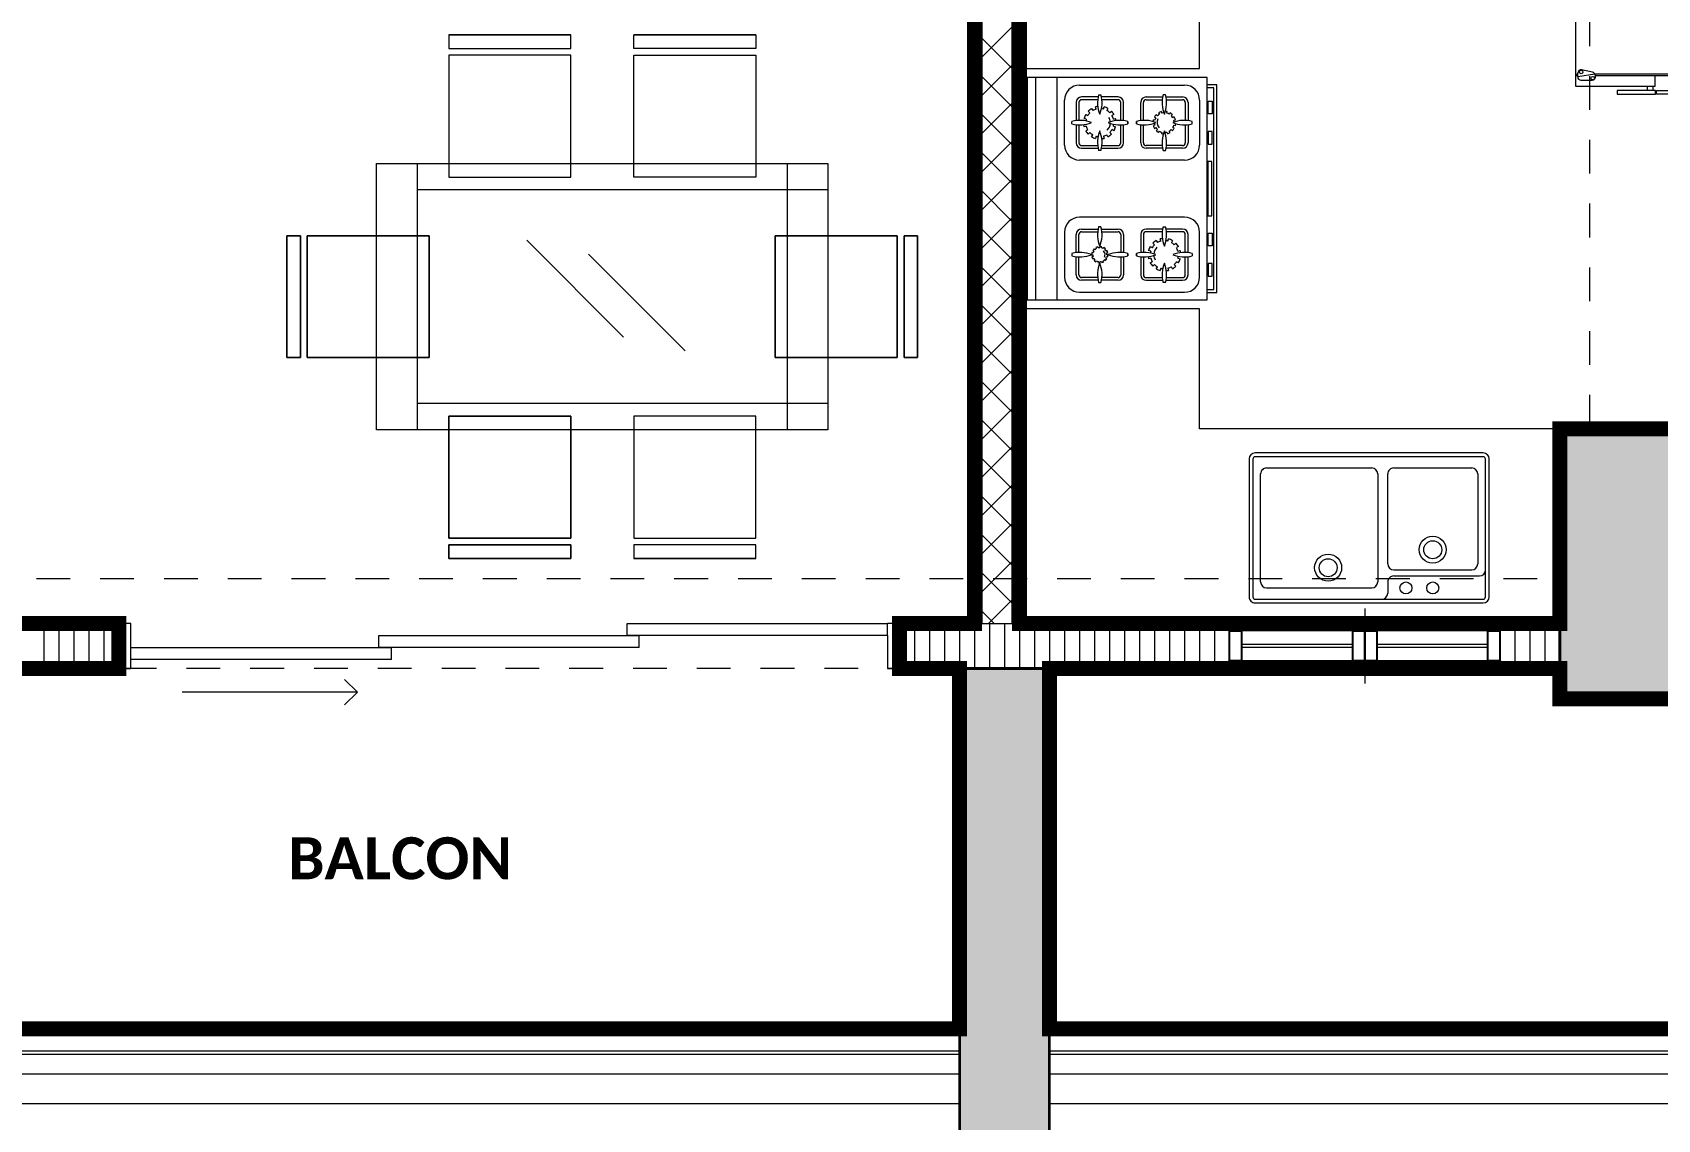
# Model space of a CAD drawing. Header units: metres. Extents: x -144 to 1000, y -717 to 29.
# Drawn here: x 644.37 to 649.78, y -569.52 to -565.89 of the extents above; entities that cross this region are included whole.
import ezdxf

# ---------------------------------------------------------------- set-up
doc = ezdxf.new("R2010")
doc.units = ezdxf.units.M
doc.linetypes.add('basculante modificado', pattern=[0.18, 0.1125, -0.0675])
doc.layers.get('0').update_dxf_attribs({"color": 1})
doc.layers.add('00-MEDICION', color=30, linetype='Continuous')
for name, color, linetype, lineweight in [('A-DETL', 1, 'Continuous', 9), ('A-DETL-GENF', 1, 'Continuous', 9), ('A-DOOR', 1, 'Continuous', 9), ('A-DOOR-FRAM', 1, 'Continuous', 9), ('A-FLOR', 2, 'Continuous', 9), ('A-FLOR-HRAL', 1, 'Continuous', 9), ('A-GLAZ', 1, 'Continuous', 9), ('A-WALL', 4, 'Continuous', 9), ('G-ANNO-TEXT', 2, 'Continuous', 9), ('G-IMPT', 1, 'Continuous', 9), ('I-FURN', 2, 'Continuous', 9), ('S-COLS', 7, 'Continuous', 9)]:
    doc.layers.add(name, color=color, linetype=linetype, lineweight=lineweight)
doc.layers.add('A-WALL-PATT', color=7, linetype='Continuous', lineweight=35, true_color=0x9c9c9c)
doc.styles.add('Calibri_B', font='calibrib.ttf', dxfattribs={"height": 0.165})

# ---------------------------------------------------------------- blocks, each defined once
blk = doc.blocks.new('ESTUFA TIPO - 13-estufa_dwg-319792-Nivel 9')
at = {"layer": 'G-IMPT'}
for p, q in [((-2234.0276, 503.5424), (-2234.0276, 504.2824)), ((-2233.957, 503.5424), (-2233.957, 504.2824)), ((-2233.882, 504.2574), (-2233.532, 504.2574)), ((-2233.8201, 504.2179), (-2233.8752, 504.2179)), ((-2233.8184, 504.2253), (-2233.8106, 504.2253)), ((-2233.7537, 504.2179), (-2233.8089, 504.2179)), ((-2233.6602, 504.2179), (-2233.6051, 504.2179)), ((-2233.5956, 504.2253), (-2233.6034, 504.2253)), ((-2233.5939, 504.2179), (-2233.5387, 504.2179)), ((-2233.932, 504.0574), (-2233.932, 504.2074)), ((-2233.8932, 504.1999), (-2233.8932, 504.1391)), ((-2233.8842, 504.1999), (-2233.8842, 504.1398)), ((-2233.8214, 504.2089), (-2233.8752, 504.2089)), ((-2233.8615, 504.1596), (-2233.8549, 504.1558)), ((-2233.8475, 504.1654), (-2233.8529, 504.1708)), ((-2233.8417, 504.1795), (-2233.8378, 504.1728)), ((-2233.8266, 504.1775), (-2233.8286, 504.1849)), ((-2233.7537, 504.2089), (-2233.8076, 504.2089)), ((-2233.8024, 504.1775), (-2233.8004, 504.1849)), ((-2233.7873, 504.1795), (-2233.7912, 504.1728)), ((-2233.7815, 504.1654), (-2233.7761, 504.1708)), ((-2233.7675, 504.1596), (-2233.7741, 504.1558)), ((-2233.7447, 504.1398), (-2233.7447, 504.1999)), ((-2233.7357, 504.1391), (-2233.7357, 504.1999)), ((-2233.6782, 504.1391), (-2233.6782, 504.1999)), ((-2233.6692, 504.1398), (-2233.6692, 504.1999)), ((-2233.6602, 504.2089), (-2233.6064, 504.2089)), ((-2233.6226, 504.1555), (-2233.6264, 504.1593)), ((-2233.6185, 504.1654), (-2233.6158, 504.1607)), ((-2233.608, 504.164), (-2233.6093, 504.1692)), ((-2233.5926, 504.2089), (-2233.5387, 504.2089)), ((-2233.591, 504.164), (-2233.5897, 504.1692)), ((-2233.5805, 504.1654), (-2233.5832, 504.1607)), ((-2233.5764, 504.1555), (-2233.5726, 504.1593)), ((-2233.5297, 504.1999), (-2233.5297, 504.1398)), ((-2233.5207, 504.1999), (-2233.5207, 504.1391)), ((-2233.482, 504.2074), (-2233.482, 504.0574)), ((-2233.9074, 504.1285), (-2233.9074, 504.1363)), ((-2233.8932, 504.1257), (-2233.8932, 504.0649)), ((-2233.8842, 504.125), (-2233.8842, 504.0649)), ((-2233.8596, 504.1445), (-2233.867, 504.1465)), ((-2233.8596, 504.1204), (-2233.867, 504.1184)), ((-2233.8615, 504.1053), (-2233.8549, 504.1091)), ((-2233.7675, 504.1053), (-2233.7741, 504.1091)), ((-2233.7694, 504.1445), (-2233.762, 504.1465)), ((-2233.7694, 504.1204), (-2233.762, 504.1184)), ((-2233.7447, 504.0649), (-2233.7447, 504.125)), ((-2233.7357, 504.0649), (-2233.7357, 504.1257)), ((-2233.6782, 504.0649), (-2233.6782, 504.1257)), ((-2233.6692, 504.0649), (-2233.6692, 504.125)), ((-2233.631, 504.1409), (-2233.6362, 504.1423)), ((-2233.631, 504.124), (-2233.6362, 504.1226)), ((-2233.6324, 504.1514), (-2233.6278, 504.1488)), ((-2233.6324, 504.1134), (-2233.6278, 504.1161)), ((-2233.6226, 504.1093), (-2233.6264, 504.1055)), ((-2233.5764, 504.1093), (-2233.5726, 504.1055)), ((-2233.5666, 504.1514), (-2233.5712, 504.1488)), ((-2233.5666, 504.1134), (-2233.5712, 504.1161)), ((-2233.568, 504.1409), (-2233.5628, 504.1423)), ((-2233.568, 504.124), (-2233.5628, 504.1226)), ((-2233.5297, 504.125), (-2233.5297, 504.0649)), ((-2233.5207, 504.1257), (-2233.5207, 504.0649)), ((-2233.5066, 504.1285), (-2233.5066, 504.1363)), ((-2233.8752, 504.0559), (-2233.8214, 504.0559)), ((-2233.8475, 504.0994), (-2233.8529, 504.094)), ((-2233.8417, 504.0854), (-2233.8378, 504.092)), ((-2233.8266, 504.0874), (-2233.8286, 504.08)), ((-2233.8076, 504.0559), (-2233.7537, 504.0559)), ((-2233.8024, 504.0874), (-2233.8004, 504.08)), ((-2233.7873, 504.0854), (-2233.7912, 504.092)), ((-2233.7815, 504.0994), (-2233.7761, 504.094)), ((-2233.6064, 504.0559), (-2233.6602, 504.0559)), ((-2233.6185, 504.0995), (-2233.6158, 504.1041)), ((-2233.608, 504.1009), (-2233.6093, 504.0957)), ((-2233.5387, 504.0559), (-2233.5926, 504.0559)), ((-2233.591, 504.1009), (-2233.5897, 504.0957)), ((-2233.5805, 504.0995), (-2233.5832, 504.1041)), ((-2233.532, 504.0074), (-2233.882, 504.0074)), ((-2233.8752, 504.0469), (-2233.8201, 504.0469)), ((-2233.8106, 504.0396), (-2233.8184, 504.0396)), ((-2233.8089, 504.0469), (-2233.7537, 504.0469)), ((-2233.6051, 504.0469), (-2233.6602, 504.0469)), ((-2233.6034, 504.0396), (-2233.5956, 504.0396)), ((-2233.5387, 504.0469), (-2233.5939, 504.0469)), ((-2233.532, 503.8174), (-2233.882, 503.8174)), ((-2233.8106, 503.7853), (-2233.8184, 503.7853)), ((-2233.6034, 503.7853), (-2233.5956, 503.7853)), ((-2233.932, 503.7674), (-2233.932, 503.6174)), ((-2233.8932, 503.6991), (-2233.8932, 503.7599)), ((-2233.8842, 503.6998), (-2233.8842, 503.7599)), ((-2233.8752, 503.7779), (-2233.8201, 503.7779)), ((-2233.8752, 503.7689), (-2233.8214, 503.7689)), ((-2233.8089, 503.7779), (-2233.7537, 503.7779)), ((-2233.8076, 503.7689), (-2233.7537, 503.7689)), ((-2233.7447, 503.7599), (-2233.7447, 503.6998)), ((-2233.7357, 503.7599), (-2233.7357, 503.6991)), ((-2233.6782, 503.7599), (-2233.6782, 503.6991)), ((-2233.6692, 503.7599), (-2233.6692, 503.6998)), ((-2233.6051, 503.7779), (-2233.6602, 503.7779)), ((-2233.6064, 503.7689), (-2233.6602, 503.7689)), ((-2233.6325, 503.7254), (-2233.6379, 503.7308)), ((-2233.6267, 503.7395), (-2233.6228, 503.7328)), ((-2233.6116, 503.7375), (-2233.6136, 503.7449)), ((-2233.5387, 503.7779), (-2233.5939, 503.7779)), ((-2233.5387, 503.7689), (-2233.5926, 503.7689)), ((-2233.5874, 503.7375), (-2233.5854, 503.7449)), ((-2233.5723, 503.7395), (-2233.5762, 503.7328)), ((-2233.5665, 503.7254), (-2233.5611, 503.7308)), ((-2233.5297, 503.6998), (-2233.5297, 503.7599)), ((-2233.5207, 503.6991), (-2233.5207, 503.7599)), ((-2233.482, 503.6174), (-2233.482, 503.7674)), ((-2233.9074, 503.6963), (-2233.9074, 503.6885)), ((-2233.8932, 503.6249), (-2233.8932, 503.6857)), ((-2233.8842, 503.6249), (-2233.8842, 503.685)), ((-2233.8417, 503.6924), (-2233.8378, 503.6924)), ((-2233.837, 503.6985), (-2233.8407, 503.6995)), ((-2233.837, 503.6864), (-2233.8407, 503.6854)), ((-2233.838, 503.706), (-2233.8347, 503.7041)), ((-2233.838, 503.6788), (-2233.8347, 503.6808)), ((-2233.831, 503.7089), (-2233.8337, 503.7116)), ((-2233.831, 503.6759), (-2233.8337, 503.6732)), ((-2233.8281, 503.7159), (-2233.8262, 503.7126)), ((-2233.8281, 503.6689), (-2233.8262, 503.6722)), ((-2233.8205, 503.715), (-2233.8215, 503.7187)), ((-2233.8145, 503.7196), (-2233.8145, 503.7158)), ((-2233.8085, 503.715), (-2233.8075, 503.7187)), ((-2233.8009, 503.7159), (-2233.8028, 503.7126)), ((-2233.8009, 503.6689), (-2233.8028, 503.6722)), ((-2233.798, 503.7089), (-2233.7953, 503.7116)), ((-2233.798, 503.6759), (-2233.7953, 503.6732)), ((-2233.791, 503.706), (-2233.7943, 503.7041)), ((-2233.791, 503.6788), (-2233.7943, 503.6808)), ((-2233.792, 503.6985), (-2233.7883, 503.6995)), ((-2233.792, 503.6864), (-2233.7883, 503.6854)), ((-2233.7873, 503.6924), (-2233.7912, 503.6924)), ((-2233.7447, 503.685), (-2233.7447, 503.6249)), ((-2233.7357, 503.6857), (-2233.7357, 503.6249)), ((-2233.6782, 503.6857), (-2233.6782, 503.6249)), ((-2233.6692, 503.685), (-2233.6692, 503.6249)), ((-2233.6446, 503.7045), (-2233.652, 503.7065)), ((-2233.6446, 503.6804), (-2233.652, 503.6784)), ((-2233.6465, 503.7196), (-2233.6399, 503.7158)), ((-2233.5525, 503.7196), (-2233.5591, 503.7158)), ((-2233.5544, 503.7045), (-2233.547, 503.7065)), ((-2233.5544, 503.6804), (-2233.547, 503.6784)), ((-2233.5297, 503.6249), (-2233.5297, 503.685)), ((-2233.5207, 503.6249), (-2233.5207, 503.6857)), ((-2233.5066, 503.6963), (-2233.5066, 503.6885)), ((-2233.8205, 503.6699), (-2233.8215, 503.6662)), ((-2233.8145, 503.6653), (-2233.8145, 503.6691)), ((-2233.8085, 503.6699), (-2233.8075, 503.6662)), ((-2233.6465, 503.6653), (-2233.6399, 503.6691)), ((-2233.6325, 503.6594), (-2233.6379, 503.654)), ((-2233.6267, 503.6454), (-2233.6228, 503.652)), ((-2233.6116, 503.6474), (-2233.6136, 503.64)), ((-2233.5874, 503.6474), (-2233.5854, 503.64)), ((-2233.5723, 503.6454), (-2233.5762, 503.652)), ((-2233.5665, 503.6594), (-2233.5611, 503.654)), ((-2233.5525, 503.6653), (-2233.5591, 503.6691)), ((-2233.882, 503.5674), (-2233.532, 503.5674)), ((-2233.8214, 503.6159), (-2233.8752, 503.6159)), ((-2233.8201, 503.6069), (-2233.8752, 503.6069)), ((-2233.8184, 503.5996), (-2233.8106, 503.5996)), ((-2233.7537, 503.6069), (-2233.8089, 503.6069)), ((-2233.7537, 503.6159), (-2233.8076, 503.6159)), ((-2233.6602, 503.6159), (-2233.6064, 503.6159)), ((-2233.6602, 503.6069), (-2233.6051, 503.6069)), ((-2233.5956, 503.5996), (-2233.6034, 503.5996)), ((-2233.5939, 503.6069), (-2233.5387, 503.6069)), ((-2233.5926, 503.6159), (-2233.5387, 503.6159))]:
    blk.add_line(p, q, dxfattribs=at)
at = {"layer": 'G-IMPT', "flags": 128}
for points in [[(-2234.057, 504.2824), (-2234.057, 503.5424), (-2233.457, 503.5424), (-2233.457, 504.2824)], [(-2233.4538, 504.1621), (-2233.4538, 504.2041), (-2233.4404, 504.2041), (-2233.4404, 504.1621)], [(-2233.7216, 504.1363), (-2233.7216, 504.1285)], [(-2233.6924, 504.1363), (-2233.6924, 504.1285)], [(-2233.4538, 504.1027), (-2233.4538, 504.0608), (-2233.4404, 504.0608), (-2233.4404, 504.1027)], [(-2233.4543, 504.0034), (-2233.4543, 503.8215), (-2233.4409, 503.8215), (-2233.4409, 504.0034)], [(-2233.4538, 503.7221), (-2233.4538, 503.7641), (-2233.4404, 503.7641), (-2233.4404, 503.7221)], [(-2233.7216, 503.6963), (-2233.7216, 503.6885)], [(-2233.6924, 503.6885), (-2233.6924, 503.6963)], [(-2233.4538, 503.6627), (-2233.4538, 503.6208), (-2233.4404, 503.6208), (-2233.4404, 503.6627)]]:
    blk.add_lwpolyline(points, close=True, dxfattribs=at)
for points in [[(-2233.457, 503.5664), (-2233.4247, 503.5664), (-2233.4247, 504.2584), (-2233.457, 504.2584)], [(-2233.457, 503.5764), (-2233.4347, 503.5764), (-2233.4347, 504.2484), (-2233.457, 504.2484)]]:
    blk.add_lwpolyline(points, dxfattribs=at)
at = {"layer": 'G-IMPT'}
for centre, radius, start, end in [((-2233.882, 504.2074), 0.05, 90, 180), ((-2233.8752, 504.1999), 0.018, 90, 180), ((-2233.7205, 504.1985), 0.1015, 164.6884, 202.146), ((-2233.9085, 504.1985), 0.1015, 337.854, 15.3116), ((-2233.7537, 504.1999), 0.018, 0, 90), ((-2233.6602, 504.1999), 0.018, 90, 180), ((-2233.5055, 504.1985), 0.1015, 164.6884, 202.146), ((-2233.6935, 504.1985), 0.1015, 337.854, 15.3116), ((-2233.5387, 504.1999), 0.018, 0, 90), ((-2233.532, 504.2074), 0.05, 360, 90), ((-2233.8752, 504.1999), 0.009, 90, 180), ((-2233.8145, 504.1324), 0.0543, 150, 165), ((-2233.8145, 504.1324), 0.0467, 135, 150), ((-2233.8145, 504.1324), 0.0543, 120, 135), ((-2233.8145, 504.1324), 0.0467, 105, 120), ((-2233.8145, 504.1324), 0.0543, 97.1393, 105), ((-2233.8145, 504.1324), 0.0467, 75, 83.1767), ((-2233.8145, 504.1324), 0.0543, 60, 75), ((-2233.8145, 504.1324), 0.0467, 45, 60), ((-2233.8145, 504.1324), 0.0543, 30, 45), ((-2233.7537, 504.1999), 0.009, 0, 90), ((-2233.6602, 504.1999), 0.009, 90, 180), ((-2233.5995, 504.1324), 0.038, 135, 150), ((-2233.5995, 504.1324), 0.0327, 120, 135), ((-2233.5995, 504.1324), 0.038, 105, 120), ((-2233.5995, 504.1324), 0.0327, 93.1677, 105), ((-2233.5995, 504.1324), 0.038, 75, 84.7459), ((-2233.5995, 504.1324), 0.0327, 60, 75), ((-2233.5995, 504.1324), 0.038, 45, 60), ((-2233.5387, 504.1999), 0.009, 0, 90), ((-2233.8806, 504.0385), 0.1015, 67.854, 105.3116), ((-2233.8806, 504.2264), 0.1015, 254.6884, 292.146), ((-2233.8145, 504.1324), 0.0543, 187.1393, 195), ((-2233.8145, 504.1324), 0.0543, 210, 225), ((-2233.8145, 504.1324), 0.0467, 165, 173.1767), ((-2233.8145, 504.1324), 0.0467, 195, 210), ((-2233.7205, 504.0663), 0.1015, 157.854, 195.3116), ((-2233.9085, 504.0663), 0.1015, 344.6884, 22.146), ((-2233.8145, 504.1324), 0.0351, 315, 355.75), ((-2233.7484, 504.0385), 0.1015, 74.6884, 112.146), ((-2233.7484, 504.0385), 0.1015, 74.6884, 112.146), ((-2233.7484, 504.2264), 0.1015, 247.854, 285.3116), ((-2233.7484, 504.2264), 0.1015, 247.854, 285.3116), ((-2233.8145, 504.1324), 0.0351, 4.25, 30), ((-2233.8145, 504.1324), 0.0467, 315, 330), ((-2233.8145, 504.1324), 0.0467, 15, 30), ((-2233.8145, 504.1324), 0.0467, 345, 353.1767), ((-2233.8145, 504.1324), 0.0543, 330, 345), ((-2233.8145, 504.1324), 0.0543, 7.1393, 15), ((-2233.6656, 504.0385), 0.1015, 67.854, 105.3116), ((-2233.6656, 504.0385), 0.1015, 67.854, 105.3116), ((-2233.6656, 504.2264), 0.1015, 254.6884, 292.146), ((-2233.6656, 504.2264), 0.1015, 254.6884, 292.146), ((-2233.5995, 504.1324), 0.038, 165, 174.7459), ((-2233.5995, 504.1324), 0.038, 195, 210), ((-2233.5995, 504.1324), 0.0327, 183.1677, 195), ((-2233.5995, 504.1324), 0.0327, 150, 165), ((-2233.5995, 504.1324), 0.0327, 210, 225), ((-2233.5995, 504.1324), 0.038, 225, 240), ((-2233.5995, 504.1324), 0.0245, 150, 225), ((-2233.5055, 504.0663), 0.1015, 157.854, 195.3116), ((-2233.6935, 504.0663), 0.1015, 344.6884, 22.146), ((-2233.5995, 504.1324), 0.0327, 300, 315), ((-2233.5995, 504.1324), 0.0327, 30, 45), ((-2233.5995, 504.1324), 0.038, 315, 330), ((-2233.5334, 504.0385), 0.1015, 74.6884, 112.146), ((-2233.5334, 504.2264), 0.1015, 247.854, 285.3116), ((-2233.5995, 504.1324), 0.0327, 330, 345), ((-2233.5995, 504.1324), 0.0327, 3.1677, 15), ((-2233.5995, 504.1324), 0.038, 15, 30), ((-2233.5995, 504.1324), 0.038, 345, 354.7459), ((-2233.882, 504.0574), 0.05, 180, 270), ((-2233.8752, 504.0649), 0.018, 180, 270), ((-2233.8752, 504.0649), 0.009, 180, 270), ((-2233.8145, 504.1324), 0.0467, 225, 240), ((-2233.8145, 504.1324), 0.0543, 240, 255), ((-2233.8145, 504.1324), 0.0467, 255, 263.1767), ((-2233.8145, 504.1324), 0.0543, 277.1393, 285), ((-2233.8145, 504.1324), 0.0467, 285, 300), ((-2233.8145, 504.1324), 0.0543, 300, 315), ((-2233.7537, 504.0649), 0.018, 270, 0), ((-2233.7537, 504.0649), 0.009, 270, 0), ((-2233.6602, 504.0649), 0.018, 180, 270), ((-2233.6602, 504.0649), 0.009, 180, 270), ((-2233.5995, 504.1324), 0.0327, 240, 255), ((-2233.5995, 504.1324), 0.038, 255, 264.7459), ((-2233.5995, 504.1324), 0.0327, 273.1677, 285), ((-2233.5995, 504.1324), 0.038, 285, 300), ((-2233.5387, 504.0649), 0.009, 270, 360), ((-2233.5387, 504.0649), 0.018, 270, 0), ((-2233.532, 504.0574), 0.05, 270, 0), ((-2233.882, 503.7674), 0.05, 90, 180), ((-2233.7205, 503.7585), 0.1015, 164.6884, 202.146), ((-2233.9085, 503.7585), 0.1015, 337.854, 15.3116), ((-2233.5055, 503.7585), 0.1015, 164.6884, 202.146), ((-2233.6935, 503.7585), 0.1015, 337.854, 15.3116), ((-2233.532, 503.7674), 0.05, 360, 90), ((-2233.8752, 503.7599), 0.018, 90, 180), ((-2233.8752, 503.7599), 0.009, 90, 180), ((-2233.7537, 503.7599), 0.018, 0, 90), ((-2233.7537, 503.7599), 0.009, 0, 90), ((-2233.6602, 503.7599), 0.018, 90, 180), ((-2233.6602, 503.7599), 0.009, 90, 180), ((-2233.5995, 503.6924), 0.0467, 135, 150), ((-2233.5995, 503.6924), 0.0543, 120, 135), ((-2233.5995, 503.6924), 0.0467, 105, 120), ((-2233.5995, 503.6924), 0.0543, 97.1393, 105), ((-2233.5995, 503.6924), 0.0467, 75, 83.1767), ((-2233.5995, 503.6924), 0.0543, 60, 75), ((-2233.5995, 503.6924), 0.0467, 45, 60), ((-2233.5995, 503.6924), 0.0543, 30, 45), ((-2233.5387, 503.7599), 0.018, 0, 90), ((-2233.5387, 503.7599), 0.009, 0, 90), ((-2233.8806, 503.5985), 0.1015, 67.854, 105.3116), ((-2233.8806, 503.7864), 0.1015, 254.6884, 292.146), ((-2233.8145, 503.6924), 0.0272, 165, 180), ((-2233.8145, 503.6924), 0.0272, 195, 210), ((-2233.8145, 503.6924), 0.0272, 135, 150), ((-2233.8145, 503.6924), 0.0233, 180, 195), ((-2233.8145, 503.6924), 0.0233, 150, 165), ((-2233.8145, 503.6924), 0.0233, 210, 225), ((-2233.8145, 503.6924), 0.0272, 225, 240), ((-2233.8145, 503.6924), 0.0233, 120, 135), ((-2233.8145, 503.6924), 0.0272, 105, 120), ((-2233.8145, 503.6924), 0.0233, 240, 255), ((-2233.8145, 503.6924), 0.0233, 90, 105), ((-2233.8145, 503.6924), 0.0272, 75, 90), ((-2233.8145, 503.6924), 0.0233, 60, 75), ((-2233.8145, 503.6924), 0.0233, 300, 315), ((-2233.8145, 503.6924), 0.0175, 330, 45), ((-2233.8145, 503.6924), 0.0272, 45, 60), ((-2233.8145, 503.6924), 0.0233, 30, 45), ((-2233.8145, 503.6924), 0.0272, 315, 330), ((-2233.8145, 503.6924), 0.0233, 330, 345), ((-2233.8145, 503.6924), 0.0233, 360, 15), ((-2233.8145, 503.6924), 0.0272, 15, 30), ((-2233.8145, 503.6924), 0.0272, 345, 360), ((-2233.7484, 503.5985), 0.1015, 74.6884, 112.146), ((-2233.7484, 503.5985), 0.1015, 74.6884, 112.146), ((-2233.7484, 503.7864), 0.1015, 247.854, 285.3116), ((-2233.7484, 503.7864), 0.1015, 247.854, 285.3116), ((-2233.6656, 503.5985), 0.1015, 67.854, 105.3116), ((-2233.6656, 503.5985), 0.1015, 67.854, 105.3116), ((-2233.6656, 503.7864), 0.1015, 254.6884, 292.146), ((-2233.6656, 503.7864), 0.1015, 254.6884, 292.146), ((-2233.5995, 503.6924), 0.0543, 187.1393, 195), ((-2233.5995, 503.6924), 0.0543, 150, 165), ((-2233.5995, 503.6924), 0.0467, 165, 173.1767), ((-2233.5995, 503.6924), 0.0467, 195, 210), ((-2233.5995, 503.6924), 0.0351, 135, 175.75), ((-2233.5995, 503.6924), 0.0351, 184.25, 210), ((-2233.5334, 503.5985), 0.1015, 74.6884, 112.146), ((-2233.5334, 503.7864), 0.1015, 247.854, 285.3116), ((-2233.5995, 503.6924), 0.0467, 15, 30), ((-2233.5995, 503.6924), 0.0467, 345, 353.1767), ((-2233.5995, 503.6924), 0.0543, 330, 345), ((-2233.5995, 503.6924), 0.0543, 7.1393, 15), ((-2233.882, 503.6174), 0.05, 180, 270), ((-2233.8752, 503.6249), 0.018, 180, 270), ((-2233.8752, 503.6249), 0.009, 180, 270), ((-2233.7205, 503.6263), 0.1015, 157.854, 195.3116), ((-2233.8145, 503.6924), 0.0272, 255, 270), ((-2233.8145, 503.6924), 0.0233, 270, 285), ((-2233.9085, 503.6263), 0.1015, 344.6884, 22.146), ((-2233.8145, 503.6924), 0.0272, 285, 300), ((-2233.7537, 503.6249), 0.009, 270, 0), ((-2233.7537, 503.6249), 0.018, 270, 360), ((-2233.6602, 503.6249), 0.018, 180, 270), ((-2233.6602, 503.6249), 0.009, 180, 270), ((-2233.5995, 503.6924), 0.0543, 210, 225), ((-2233.5995, 503.6924), 0.0467, 225, 240), ((-2233.5995, 503.6924), 0.0543, 240, 255), ((-2233.5995, 503.6924), 0.0467, 255, 263.1767), ((-2233.5055, 503.6263), 0.1015, 157.854, 195.3116), ((-2233.6935, 503.6263), 0.1015, 344.6884, 22.146), ((-2233.5995, 503.6924), 0.0543, 277.1393, 285), ((-2233.5995, 503.6924), 0.0467, 285, 300), ((-2233.5995, 503.6924), 0.0543, 300, 315), ((-2233.5995, 503.6924), 0.0467, 315, 330), ((-2233.5387, 503.6249), 0.018, 270, 360), ((-2233.5387, 503.6249), 0.009, 270, 0), ((-2233.532, 503.6174), 0.05, 270, 0)]:
    blk.add_arc(centre, radius, start, end, dxfattribs=at)
blk = doc.blocks.new('LAVAMANO DE COCINA - LAVADERO COCINA_dwg-2002165-Nivel 9')
at = {"layer": 'G-IMPT'}
for p, q in [((-471.6397, -982.649), (-472.3997, -982.649)), ((-472.4197, -982.669), (-472.4197, -983.129)), ((-472.4072, -982.669), (-472.4072, -983.129)), ((-471.6397, -982.6615), (-472.3997, -982.6615)), ((-472.0814, -982.719), (-472.0814, -982.6815)), ((-471.6781, -982.699), (-472.0281, -982.699)), ((-471.6322, -983.129), (-471.6322, -982.669)), ((-471.6197, -983.129), (-471.6197, -982.669)), ((-472.1014, -982.739), (-472.3872, -982.739)), ((-472.1014, -982.759), (-472.3614, -982.759)), ((-472.0481, -983.079), (-472.0481, -982.719)), ((-471.6581, -982.719), (-471.6581, -983.079)), ((-472.3814, -983.079), (-472.3814, -982.779)), ((-472.0814, -982.779), (-472.0814, -983.079)), ((-472.3997, -983.1365), (-471.6397, -983.1365)), ((-472.1014, -983.099), (-472.3614, -983.099)), ((-471.6781, -983.099), (-472.0281, -983.099)), ((-472.3997, -983.149), (-471.6397, -983.149))]:
    blk.add_line(p, q, dxfattribs=at)
for centre, radius in [((-472.2314, -982.6989), 0.02), ((-472.1422, -982.6989), 0.02), ((-471.8831, -982.7665), 0.045), ((-471.8831, -982.7665), 0.03), ((-472.2314, -982.8265), 0.045), ((-472.2314, -982.8265), 0.03)]:
    blk.add_circle(centre, radius, dxfattribs=at)
for centre, radius, start, end in [((-472.3997, -982.669), 0.02, 90, 180), ((-471.6397, -982.669), 0.02, 360, 90), ((-472.3997, -982.669), 0.0075, 90, 180), ((-472.0614, -982.6815), 0.02, 90, 180), ((-472.0281, -982.719), 0.02, 90, 180), ((-471.6781, -982.719), 0.02, 0, 90), ((-471.6397, -982.669), 0.0075, 0, 90), ((-472.3872, -982.759), 0.02, 90, 180), ((-472.3614, -982.779), 0.02, 90, 180), ((-472.1014, -982.719), 0.02, 270, 0), ((-472.1014, -982.779), 0.02, 0, 90), ((-472.3614, -983.079), 0.02, 180, 270), ((-472.1014, -983.079), 0.02, 270, 0), ((-472.0281, -983.079), 0.02, 180, 270), ((-471.6781, -983.079), 0.02, 270, 0), ((-472.3997, -983.129), 0.02, 180, 270), ((-472.3997, -983.129), 0.0075, 180, 270), ((-471.6397, -983.129), 0.0075, 270, 0), ((-471.6397, -983.129), 0.02, 270, 360)]:
    blk.add_arc(centre, radius, start, end, dxfattribs=at)
blk = doc.blocks.new('A')
at = {"layer": 'A-WALL-PATT', "true_color": 0x747474}
blk.add_hatch(color=8, dxfattribs=at).paths.add_polyline_path([(646.4509, -507.0975), (646.4759, -507.0975), (646.4759, -502.5485), (646.4509, -502.5485), (646.4509, -507.0122)])
at = {"layer": 'A-WALL-PATT', "lineweight": 5, "true_color": 0x747474}
h = blk.add_hatch(color=8, dxfattribs=at)
h.paths.add_polyline_path([(646.6009, -507.0975), (646.6009, -504.6486), (646.5759, -504.6486), (646.5759, -507.0975)])
h.paths.add_polyline_path([(646.6009, -504.4986), (646.6009, -502.6735), (646.5759, -502.6735), (646.5759, -504.4986)])
h = blk.add_hatch(color=8, dxfattribs=at)
h.paths.add_polyline_path([(653.051, -508.9984), (653.351, -508.9984), (653.351, -507.2475), (653.051, -507.2486), (653.051, -508.8938)])
h.paths.add_polyline_path([(646.7009, -508.9984), (646.7009, -507.2475), (646.4009, -507.2475), (646.4009, -508.9984)])
at = {"layer": 'S-COLS', "true_color": 0x5b5b5b}
h = blk.add_hatch(color=251, dxfattribs=at)
h.paths.add_polyline_path([(659.0008, -507.3486), (659.0008, -506.4486), (658.5008, -506.4486), (658.5008, -507.3486), (658.91, -507.3486)])
h.paths.add_polyline_path([(640.762, -507.3486), (641.201, -507.3486), (641.201, -506.4486), (640.701, -506.4486), (640.701, -507.3486), (640.7571, -507.3486)])
h.paths.add_polyline_path([(648.401, -507.3485), (648.901, -507.3485), (648.901, -506.4485), (648.401, -506.4485), (648.401, -507.2508)])
h.paths.add_polyline_path([(648.401, -499.6485), (648.901, -499.6485), (648.901, -498.7485), (648.401, -498.7485), (648.401, -499.4985)])
h.paths.add_polyline_path([(644.6008, -499.6485), (646.601, -499.6485), (646.6006, -499.1486), (644.9008, -499.1486), (644.9008, -496.9986), (646.6011, -496.9986), (646.6006, -496.4986), (644.6008, -496.4986), (644.6008, -499.5013)])
h.paths.add_polyline_path([(641.201, -499.6485), (641.201, -498.9486), (640.701, -498.9486), (640.701, -499.6485), (640.9884, -499.6485)])
h.paths.add_polyline_path([(655.2011, -499.6485), (655.2011, -496.4985), (654.7011, -496.4985), (654.7011, -499.6485), (655.112, -499.6485)])
h.paths.add_polyline_path([(659.0011, -499.6485), (659.0011, -498.9486), (658.6011, -498.9486), (658.6011, -499.6485)])
h.paths.add_polyline_path([(648.4011, -497.3986), (648.9011, -497.3986), (648.9011, -496.4986), (648.4011, -496.4986), (648.4011, -496.5279)])
h.paths.add_polyline_path([(641.2008, -497.1986), (641.2008, -496.4975), (640.7008, -496.4986), (640.7008, -497.1986), (640.9884, -497.1986)])
h.paths.add_polyline_path([(659.0011, -497.1986), (659.0011, -496.4975), (658.6011, -496.4975), (658.6011, -497.1986), (658.8767, -497.1986)])
h.paths.add_polyline_path([(658.501, -488.4986), (659.001, -488.4986), (659.001, -487.5986), (658.501, -487.5986), (658.501, -487.7238)])
h.paths.add_polyline_path([(648.476, -488.4986), (648.901, -488.4986), (648.901, -487.5986), (648.401, -487.5986), (648.401, -488.4986)])
h.paths.add_polyline_path([(641.801, -487.8986), (641.801, -487.3986), (640.901, -487.3986), (640.901, -487.8986), (641.6261, -487.8986)])
at = {"layer": 'A-DETL', "color": 7, "linetype": 'basculante modificado'}
for p, q in [((648.501, -506.4485), (648.501, -499.6485)), ((641.201, -506.9475), (648.401, -506.9475)), ((648.401, -507.2475), (641.201, -507.2475))]:
    blk.add_line(p, q, dxfattribs=at)
at = {"layer": 'A-DETL-GENF', "lineweight": 25}
for p, q in [((647.301, -507.1225), (647.341, -507.1225)), ((647.301, -507.2225), (647.301, -507.1225)), ((647.341, -507.1225), (647.341, -507.2225)), ((647.711, -507.1225), (647.751, -507.1225)), ((647.711, -507.2225), (647.711, -507.1225)), ((647.751, -507.1225), (647.751, -507.2225)), ((647.751, -507.1225), (647.791, -507.1225)), ((647.751, -507.2225), (647.751, -507.1225)), ((647.791, -507.1225), (647.791, -507.2225)), ((648.161, -507.1225), (648.201, -507.1225)), ((648.161, -507.2225), (648.161, -507.1225)), ((648.201, -507.1225), (648.201, -507.2225)), ((647.341, -507.2225), (647.301, -507.2225)), ((647.751, -507.2225), (647.711, -507.2225)), ((647.791, -507.2225), (647.751, -507.2225)), ((648.201, -507.2225), (648.161, -507.2225))]:
    blk.add_line(p, q, dxfattribs=at)
at = {"layer": 'A-DETL-GENF'}
for p, q in [((647.711, -507.1225), (647.341, -507.1225)), ((648.161, -507.1225), (647.791, -507.1225)), ((647.711, -507.1675), (647.341, -507.1675)), ((647.711, -507.1775), (647.341, -507.1775)), ((648.161, -507.1675), (647.791, -507.1675)), ((648.161, -507.1775), (647.791, -507.1775)), ((647.711, -507.2225), (647.341, -507.2225)), ((648.161, -507.2225), (647.791, -507.2225))]:
    blk.add_line(p, q, dxfattribs=at)
at = {"layer": 'A-DOOR'}
for q in [(644.3528, -507.2837), (643.8119, -507.3261), (644.3528, -507.3686)]:
    blk.add_line((644.3953, -507.3261), q, dxfattribs=at)
at = {"layer": 'A-DOOR-FRAM'}
for p, q in [((643.6409, -507.0975), (643.6009, -507.0975)), ((643.6409, -507.1775), (643.6409, -507.0975)), ((646.2009, -507.0975), (646.1609, -507.0975)), ((646.1609, -507.1375), (646.1609, -507.2475)), ((643.6409, -507.2475), (643.6409, -507.2175)), ((643.6009, -507.2475), (643.6409, -507.2475)), ((646.1609, -507.2475), (646.2009, -507.2475))]:
    blk.add_line(p, q, dxfattribs=at)
at = {"layer": 'A-DOOR-FRAM', "lineweight": 5}
for p, q in [((645.2934, -507.0975), (646.1609, -507.0975)), ((645.2934, -507.1375), (645.2934, -507.0975)), ((646.1609, -507.1375), (646.1609, -507.0975)), ((643.6409, -507.1775), (644.5084, -507.1775)), ((643.6409, -507.2175), (643.6409, -507.1775)), ((644.4667, -507.1375), (645.3342, -507.1375)), ((644.4667, -507.1775), (644.4667, -507.1375)), ((645.3342, -507.1775), (644.4667, -507.1775)), ((644.5084, -507.2175), (644.5084, -507.1775)), ((646.1609, -507.1375), (645.2934, -507.1375)), ((645.3342, -507.1775), (645.3342, -507.1375)), ((644.5084, -507.2175), (643.6409, -507.2175))]:
    blk.add_line(p, q, dxfattribs=at)
at = {"layer": 'A-FLOR'}
for p, q in [((647.2009, -505.2485), (647.2009, -504.6486)), ((646.6009, -505.2485), (647.2009, -505.2485)), ((647.2009, -506.0485), (646.6009, -506.0485)), ((647.2009, -506.4485), (647.2009, -506.0485)), ((648.401, -506.4485), (647.2009, -506.4485))]:
    blk.add_line(p, q, dxfattribs=at)
at = {"layer": 'A-FLOR-HRAL'}
for p, q in [((646.4009, -508.5344), (640.79, -508.5344)), ((646.4009, -508.5224), (640.802, -508.5224)), ((653.051, -508.5224), (646.7009, -508.5224)), ((653.051, -508.5344), (646.7009, -508.5344))]:
    blk.add_line(p, q, dxfattribs=at)
at = {"layer": 'A-GLAZ'}
for p, q in [((647.751, -507.0475), (647.751, -507.2975)), ((647.301, -507.2225), (647.301, -507.1225)), ((647.751, -507.1225), (647.301, -507.1225)), ((647.751, -507.2225), (647.751, -507.1225)), ((647.751, -507.2225), (647.751, -507.1225)), ((648.201, -507.1225), (647.751, -507.1225)), ((648.201, -507.2225), (648.201, -507.1225)), ((647.301, -507.2225), (647.751, -507.2225)), ((647.751, -507.2225), (648.201, -507.2225))]:
    blk.add_line(p, q, dxfattribs=at)
at = {"layer": 'A-WALL', "lineweight": 35}
for p, q in [((646.4509, -502.5485), (646.4509, -507.0975)), ((646.6009, -507.0975), (646.6009, -504.6486)), ((643.6009, -507.0975), (643.2506, -507.0975)), ((643.6009, -507.2475), (643.6009, -507.0975)), ((646.4509, -507.0975), (646.2009, -507.0975)), ((646.2009, -507.0975), (646.2009, -507.2475)), ((647.301, -507.0975), (646.6009, -507.0975)), ((647.301, -507.1225), (647.301, -507.0975)), ((648.401, -507.0975), (648.201, -507.0975)), ((648.201, -507.0975), (648.201, -507.1225)), ((648.401, -507.2475), (648.401, -507.0975)), ((647.301, -507.2475), (647.301, -507.2225)), ((648.201, -507.2225), (648.201, -507.2475)), ((642.6006, -507.2475), (643.6009, -507.2475)), ((646.2009, -507.2475), (647.301, -507.2475)), ((646.4009, -507.2475), (646.4009, -508.9984)), ((646.7009, -507.2475), (646.4009, -507.2475)), ((646.7009, -508.9984), (646.7009, -507.2475)), ((648.201, -507.2475), (648.401, -507.2475))]:
    blk.add_line(p, q, dxfattribs=at)
at = {"layer": 'A-WALL'}
for p, q in [((646.4759, -502.5735), (646.4759, -507.0975)), ((646.5759, -502.6735), (646.5759, -507.0975)), ((646.4509, -507.0975), (646.6009, -507.0975)), ((647.301, -507.0975), (648.201, -507.0975)), ((648.201, -507.2475), (647.301, -507.2475)), ((640.851, -508.4484), (646.4009, -508.4484)), ((646.7009, -508.4484), (653.051, -508.4484)), ((640.701, -508.5984), (646.4009, -508.5984)), ((646.7009, -508.5984), (653.051, -508.5984)), ((646.4009, -508.6984), (640.601, -508.6984)), ((653.051, -508.6984), (646.7009, -508.6984))]:
    blk.add_line(p, q, dxfattribs=at)
at = {"layer": 'A-WALL-PATT', "color": 1, "lineweight": 5, "true_color": 0xff0000}
for p, q in [((646.4759, -505.2103), (646.5759, -505.1103)), ((646.5759, -505.2472), (646.4759, -505.1472)), ((646.4759, -505.3376), (646.5759, -505.2376)), ((646.5759, -505.3745), (646.4759, -505.2745)), ((646.4759, -505.4649), (646.5759, -505.3649)), ((646.5759, -505.5017), (646.4759, -505.4017)), ((646.4759, -505.5922), (646.5759, -505.4922)), ((646.5759, -505.629), (646.4759, -505.529)), ((646.4759, -505.7194), (646.5759, -505.6194)), ((646.5759, -505.7563), (646.4759, -505.6563)), ((646.4759, -505.8467), (646.5759, -505.7467)), ((646.5759, -505.8836), (646.4759, -505.7836)), ((646.4759, -505.974), (646.5759, -505.874)), ((646.5759, -506.0109), (646.4759, -505.9109)), ((646.4759, -506.1013), (646.5759, -506.0013)), ((646.5759, -506.1381), (646.4759, -506.0381)), ((646.4759, -506.2286), (646.5759, -506.1286)), ((646.5759, -506.2654), (646.4759, -506.1654)), ((646.4759, -506.3558), (646.5759, -506.2558)), ((646.5759, -506.3927), (646.4759, -506.2927)), ((646.4759, -506.4831), (646.5759, -506.3831)), ((646.5759, -506.52), (646.4759, -506.42)), ((646.4759, -506.6104), (646.5759, -506.5104)), ((646.5759, -506.6472), (646.4759, -506.5472)), ((646.4759, -506.7377), (646.5759, -506.6377)), ((646.5759, -506.7745), (646.4759, -506.6745)), ((646.4759, -506.865), (646.5759, -506.765)), ((646.5759, -506.9018), (646.4759, -506.8018)), ((646.4759, -506.9922), (646.5759, -506.8922)), ((646.5759, -507.0291), (646.4759, -506.9291)), ((646.4979, -507.0975), (646.5759, -507.0195)), ((646.517, -507.0975), (646.4759, -507.0564))]:
    blk.add_line(p, q, dxfattribs=at)
at = {"layer": 'A-WALL-PATT', "color": 8, "lineweight": 5, "true_color": 0x727272}
for p, q in [((643.3506, -507.0975), (643.3506, -507.2475)), ((643.4006, -507.0975), (643.4006, -507.2475)), ((643.4506, -507.0975), (643.4506, -507.2475)), ((643.5006, -507.0975), (643.5006, -507.2475)), ((643.5506, -507.0975), (643.5506, -507.2475)), ((643.6006, -507.0975), (643.6006, -507.2475)), ((646.2506, -507.0975), (646.2506, -507.2475)), ((646.3006, -507.0975), (646.3006, -507.2475)), ((646.3506, -507.0975), (646.3506, -507.2475)), ((646.4006, -507.0975), (646.4006, -507.2475)), ((646.4506, -507.0975), (646.4506, -507.2475)), ((646.5006, -507.0975), (646.5006, -507.2475)), ((646.5506, -507.0975), (646.5506, -507.2475)), ((646.6006, -507.0975), (646.6006, -507.2475)), ((646.6506, -507.0975), (646.6506, -507.2475)), ((646.7006, -507.0975), (646.7006, -507.2475)), ((646.7506, -507.0975), (646.7506, -507.2475)), ((646.8006, -507.0975), (646.8006, -507.2475)), ((646.8506, -507.0975), (646.8506, -507.2475)), ((646.9006, -507.0975), (646.9006, -507.2475)), ((646.9506, -507.0975), (646.9506, -507.2475)), ((647.0006, -507.0975), (647.0006, -507.2475)), ((647.0506, -507.0975), (647.0506, -507.2475)), ((647.1006, -507.0975), (647.1006, -507.2475)), ((647.1506, -507.0975), (647.1506, -507.2475)), ((647.2006, -507.0975), (647.2006, -507.2475)), ((647.2506, -507.0975), (647.2506, -507.2475)), ((647.3006, -507.0975), (647.3006, -507.2475)), ((648.2506, -507.0975), (648.2506, -507.2475)), ((648.3006, -507.0975), (648.3006, -507.2475)), ((648.3506, -507.0975), (648.3506, -507.2475)), ((648.4006, -507.0975), (648.4006, -507.2475))]:
    blk.add_line(p, q, dxfattribs=at)
at = {"layer": 'I-FURN'}
for p, q in [((648.4537, -504.6992), (648.4537, -505.3075)), ((644.6997, -505.1363), (644.6997, -505.1814)), ((645.1058, -505.1363), (644.6997, -505.1363)), ((644.6997, -505.1363), (644.6997, -505.1814)), ((645.1058, -505.1363), (644.6997, -505.1363)), ((644.6997, -505.1363), (645.1058, -505.1363)), ((645.1058, -505.1363), (644.6997, -505.1363)), ((644.6997, -505.1814), (645.1058, -505.1814)), ((644.6997, -505.1814), (645.1058, -505.1814)), ((645.1058, -505.1814), (645.1058, -505.1363)), ((645.1058, -505.1814), (645.1058, -505.1363)), ((645.7224, -505.1363), (645.3163, -505.1363)), ((645.3163, -505.1363), (645.7224, -505.1363)), ((645.3163, -505.1814), (645.3163, -505.1363)), ((645.7224, -505.1814), (645.3163, -505.1814)), ((645.7224, -505.1363), (645.7224, -505.1814)), ((644.6997, -505.2039), (644.6997, -505.5649)), ((645.1058, -505.2039), (644.6997, -505.2039)), ((644.6997, -505.2039), (644.6997, -505.5649)), ((645.1058, -505.2039), (644.6997, -505.2039)), ((645.1058, -505.5649), (645.1058, -505.2039)), ((645.1058, -505.5649), (645.1058, -505.2039)), ((645.3163, -505.2039), (645.7224, -505.2039)), ((645.3163, -505.5649), (645.3163, -505.2039)), ((645.7224, -505.2039), (645.7224, -505.5649)), ((648.4537, -505.2667), (648.4605, -505.2667)), ((648.4537, -505.2715), (648.4605, -505.2715)), ((648.4605, -505.2757), (648.4605, -505.2633)), ((648.5179, -505.2667), (648.4605, -505.2757)), ((648.4713, -505.2865), (648.5091, -505.2865)), ((648.5102, -505.2603), (648.4734, -505.2527)), ((649.25, -505.2667), (648.5179, -505.2667)), ((648.5196, -505.2731), (648.5185, -505.2684)), ((648.5192, -505.2715), (649.2487, -505.2715)), ((648.7185, -505.3075), (648.7185, -505.2715)), ((648.4537, -505.3075), (648.7185, -505.3075)), ((648.592, -505.3212), (648.592, -505.3339)), ((648.7201, -505.3212), (648.592, -505.3212)), ((648.592, -505.3339), (648.7201, -505.3339)), ((648.6918, -505.3075), (648.6918, -505.3212)), ((648.7114, -505.3212), (648.7114, -505.3075)), ((648.7201, -505.3339), (648.7201, -505.3212)), ((648.7225, -505.3212), (648.8505, -505.3212)), ((648.7225, -505.3339), (648.7225, -505.3212)), ((648.8505, -505.3339), (648.7225, -505.3339)), ((644.4594, -506.452), (644.4594, -505.5649)), ((644.4594, -505.5649), (645.9627, -505.5649)), ((644.5948, -505.5649), (644.5948, -506.452)), ((644.6997, -505.5649), (644.6997, -505.6101)), ((644.6997, -505.5649), (644.6997, -505.6101)), ((645.1058, -505.6101), (645.1058, -505.5649)), ((645.1058, -505.6101), (645.1058, -505.5649)), ((645.3163, -505.6101), (645.3163, -505.5649)), ((645.7224, -505.5649), (645.7224, -505.6101)), ((645.8273, -505.5649), (645.8273, -506.452)), ((645.9627, -505.5649), (645.9627, -506.452)), ((644.6997, -505.6101), (645.1058, -505.6101)), ((644.6997, -505.6101), (645.1058, -505.6101)), ((645.7224, -505.6101), (645.3163, -505.6101)), ((645.9627, -505.6528), (644.5948, -505.6528)), ((644.1607, -505.8054), (644.1607, -506.2116)), ((644.2059, -505.8054), (644.1607, -505.8054)), ((644.1607, -505.8054), (644.2059, -505.8054)), ((644.1607, -506.2116), (644.1607, -505.8054)), ((644.2059, -506.2116), (644.2059, -505.8054)), ((644.2059, -505.8054), (644.2059, -506.2116)), ((644.2284, -505.8054), (644.2284, -506.2116)), ((644.5894, -505.8054), (644.2284, -505.8054)), ((644.2284, -505.8054), (644.5894, -505.8054)), ((644.2284, -506.2116), (644.2284, -505.8054)), ((644.6345, -505.8054), (644.5894, -505.8054)), ((644.5894, -505.8054), (644.6345, -505.8054)), ((644.6345, -506.2116), (644.6345, -505.8054)), ((644.6345, -505.8054), (644.6345, -506.2116)), ((644.9597, -505.8206), (645.2821, -506.143)), ((645.7875, -505.8054), (645.8327, -505.8054)), ((645.7875, -506.2116), (645.7875, -505.8054)), ((645.7875, -505.8054), (645.7875, -506.2116)), ((645.8327, -505.8054), (645.7875, -505.8054)), ((645.8327, -505.8054), (646.1937, -505.8054)), ((646.1937, -505.8054), (645.8327, -505.8054)), ((646.1937, -505.8054), (646.1937, -506.2116)), ((646.1937, -506.2116), (646.1937, -505.8054)), ((646.2162, -506.2116), (646.2162, -505.8054)), ((646.2162, -505.8054), (646.2614, -505.8054)), ((646.2162, -505.8054), (646.2162, -506.2116)), ((646.2614, -505.8054), (646.2162, -505.8054)), ((646.2614, -505.8054), (646.2614, -506.2116)), ((646.2614, -506.2116), (646.2614, -505.8054)), ((645.1647, -505.8666), (645.4871, -506.189)), ((644.1607, -506.2116), (644.2059, -506.2116)), ((644.2059, -506.2116), (644.1607, -506.2116)), ((644.2284, -506.2116), (644.5894, -506.2116)), ((644.5894, -506.2116), (644.2284, -506.2116)), ((644.5894, -506.2116), (644.6345, -506.2116)), ((644.6345, -506.2116), (644.5894, -506.2116)), ((645.8327, -506.2116), (645.7875, -506.2116)), ((645.7875, -506.2116), (645.8327, -506.2116)), ((646.1937, -506.2116), (645.8327, -506.2116)), ((645.8327, -506.2116), (646.1937, -506.2116)), ((646.2614, -506.2116), (646.2162, -506.2116)), ((646.2162, -506.2116), (646.2614, -506.2116)), ((645.9627, -506.3642), (644.5948, -506.3642)), ((644.6997, -506.4069), (645.1058, -506.4069)), ((644.6997, -506.452), (644.6997, -506.4069)), ((644.6997, -506.4069), (644.6997, -506.452)), ((645.1058, -506.4069), (644.6997, -506.4069)), ((645.1058, -506.4069), (645.1058, -506.452)), ((645.1058, -506.452), (645.1058, -506.4069)), ((645.3163, -506.4069), (645.3163, -506.452)), ((645.7224, -506.4069), (645.3163, -506.4069)), ((645.7224, -506.452), (645.7224, -506.4069)), ((645.9627, -506.452), (644.4594, -506.452)), ((644.6997, -506.813), (644.6997, -506.452)), ((644.6997, -506.452), (644.6997, -506.813)), ((645.1058, -506.452), (645.1058, -506.813)), ((645.1058, -506.813), (645.1058, -506.452)), ((645.3163, -506.452), (645.3163, -506.813)), ((645.7224, -506.813), (645.7224, -506.452)), ((645.1058, -506.813), (644.6997, -506.813)), ((644.6997, -506.813), (645.1058, -506.813)), ((644.6997, -506.8356), (645.1058, -506.8356)), ((644.6997, -506.8807), (644.6997, -506.8356)), ((644.6997, -506.8356), (644.6997, -506.8807)), ((645.1058, -506.8356), (644.6997, -506.8356)), ((645.1058, -506.8356), (645.1058, -506.8807)), ((645.1058, -506.8807), (645.1058, -506.8356)), ((645.3163, -506.813), (645.7224, -506.813)), ((645.3163, -506.8356), (645.3163, -506.8807)), ((645.7224, -506.8356), (645.3163, -506.8356)), ((645.7224, -506.8807), (645.7224, -506.8356)), ((645.1058, -506.8807), (644.6997, -506.8807)), ((644.6997, -506.8807), (645.1058, -506.8807)), ((645.1058, -506.8807), (644.6997, -506.8807)), ((644.6997, -506.8807), (645.1058, -506.8807)), ((645.7224, -506.8807), (645.3163, -506.8807)), ((645.3163, -506.8807), (645.7224, -506.8807))]:
    blk.add_line(p, q, dxfattribs=at)
for centre in [(648.4722, -505.2598), (648.5107, -505.2802)]:
    blk.add_circle(centre, 0.00571, dxfattribs=at)
for centre, start, end in [((648.4713, -505.2633), 78.2918, 180), ((648.4713, -505.2757), 180, 270), ((648.5091, -505.2757), 270, 13.6763), ((648.508, -505.2709), 13.6763, 78.2918)]:
    blk.add_arc(centre, 0.0108, start, end, dxfattribs=at)
at = {"layer": 'S-COLS', "lineweight": 35}
for p, q in [((648.901, -506.4485), (648.401, -506.4485)), ((648.401, -506.4485), (648.401, -507.3485)), ((648.401, -507.3485), (648.901, -507.3485))]:
    blk.add_line(p, q, dxfattribs=at)
blk.add_blockref('ESTUFA TIPO - 13-estufa_dwg-319792-Nivel 9', (2880.683, -1009.5609))
at = {"rotation": 180}
blk.add_blockref('LAVAMANO DE COCINA - LAVADERO COCINA_dwg-2002165-Nivel 9', (175.7461, -1489.6782), dxfattribs=at)
at = {"layer": 'G-ANNO-TEXT', "style": 'Calibri_B'}
blk.add_text('BALCON', height=0.14, dxfattribs=at).set_placement((644.1647, -507.9499))

msp = doc.modelspace()

# ---------------------------------------------------------------- linework, layer by layer
at = {"layer": '00-MEDICION', "const_width": 0.05}
for points in [[(649.1542, -562.114), (649.1542, -563.314), (647.5042, -563.314), (647.5042, -567.863), (647.2542, -567.863), (647.2542, -568.013), (647.454, -568.013), (647.454, -569.2139), (641.9044, -569.2139)], [(642.2544, -568.013), (644.6542, -568.013), (644.654, -567.863), (644.304, -567.863)]]:
    msp.add_lwpolyline(points, dxfattribs=at)
at = {"layer": '00-MEDICION'}
for points in [[(649.9544, -567.214, 0.05, 0.05, 0), (649.4544, -567.214, 0.05, 0.05, 0), (649.4544, -567.863, 0.05, 0.05, 0), (647.6542, -567.863, 0.05, 0.05, 0), (647.6542, -565.414, 0.05, 0.05, 0), (648.3042, -565.414, 0.05, 0.05, 0), (648.3042, -565.264, 0.05, 0.05, 0), (647.6542, -565.264, 0.05, 0.05, 0), (647.6542, -563.464, 0.05, 0.05, 0), (649.2042, -563.464, 0.05, 0.05, 0), (649.2042, -563.564, 0.05, 0.05, 0), (649.3042, -563.564, 0.05, 0.05, 0), (649.3042, -562.114, 0.05, 0.05, 0), (650.9042, -562.114, 0.05, 0.05, 0)], [(654.1044, -569.2139, 0.05, 0.05, 0), (647.7542, -569.2139, 0.05, 0.05, 0), (647.7542, -568.013, 0.05, 0.05, 0), (649.454, -568.013, 0.05, 0.05, 0), (649.454, -568.114, 0.05, 0.05, 0), (649.9544, -568.114, 0.05, 0.05, 0)]]:
    msp.add_lwpolyline(points, format="xyseb", dxfattribs=at)

# ---------------------------------------------------------------- block references
at = {"color": 3}
msp.add_blockref('A', (1.0534, -60.7655), dxfattribs=at)

doc.saveas('drawing.dxf')
